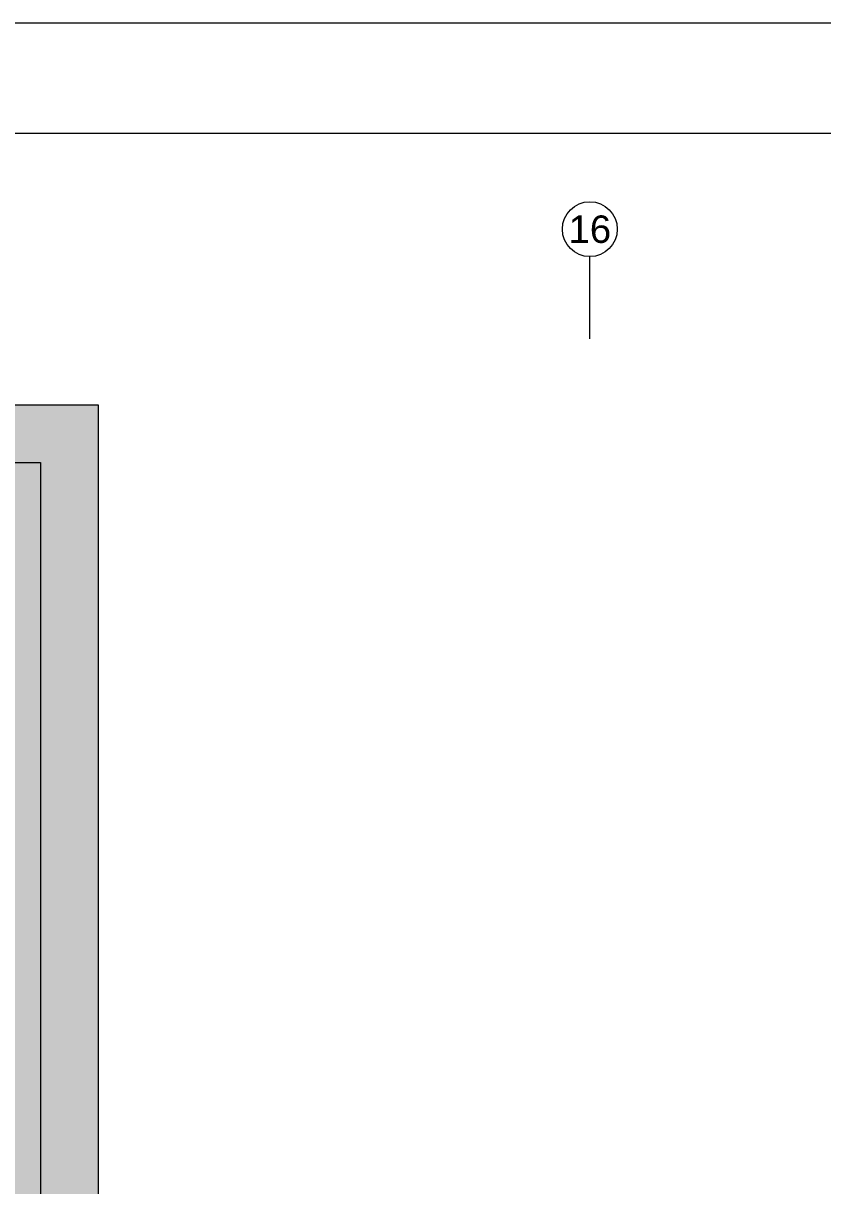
# Model space of a CAD drawing. Extents: x -1457 to 23780, y -2071 to 4205.
# Drawn here: x 20045 to 20627, y 3358 to 4205 of the extents above; entities that cross this region are included whole.
import ezdxf
from ezdxf.enums import TextEntityAlignment as Align

# ---------------------------------------------------------------- set-up
doc = ezdxf.new("R2010")
doc.units = 0
doc.header["$MEASUREMENT"] = 0
doc.linetypes.add('HIDDEN', pattern=[0.375, 0.25, -0.125])
doc.layers.get('0').update_dxf_attribs({"color": 9, "lineweight": 9})
doc.layers.add('40A', color=9, linetype='Continuous', lineweight=9)
doc.layers.add('M-TEFRIS2-015', color=129, linetype='Continuous', lineweight=9)
doc.styles.add('Arial', font='arial.ttf', dxfattribs={"height": 2.5})

# ---------------------------------------------------------------- blocks, each defined once
blk = doc.blocks.new('0_aks')
at = {"linetype": 'Continuous'}
blk.add_circle((0, 0), 2, dxfattribs=at)
at = {"style": 'Arial'}
blk.add_attdef('AKS', text='', height=2, dxfattribs=at).set_placement((0, 0), align=Align.MIDDLE_CENTER)

msp = doc.modelspace()

# ---------------------------------------------------------------- hatches: boundary and pattern name
at = {"layer": 'M-TEFRIS2-015', "linetype": 'HIDDEN', "lineweight": 0}
h = msp.add_hatch(color=256, dxfattribs=at)
h.dxf.hatch_style = 1
h.paths.add_polyline_path([(19022.5, 2865), (18955.5, 2865), (18955.5, 3927), (20099.5, 3927), (20099.5, 2865), (20032.5, 2865), (20032.5, 3860), (19022.5, 3860)])

# ---------------------------------------------------------------- linework, layer by layer
at = {"layer": '40A'}
for points in [[(23780, 4205), (17835, 4205), (17835, 0), (23780, 0)], [(23240.06, 80), (17915, 80), (17915, 4125), (23240.06, 4125)]]:
    msp.add_lwpolyline(points, close=True, dxfattribs=at)
at = {"layer": 'M-TEFRIS2-015', "linetype": 'HIDDEN', "lineweight": 0}
for points in [[(20457.5, 3975.19), (20457.5, 4035)], [(18957.5, 2865), (18955.5, 2865), (18955.5, 3927), (20099.5, 3927), (20099.5, 2867)], [(18997.5, 2867), (18997.5, 3270), (18997.5, 3885), (20057.5, 3885), (20057.5, 2867)]]:
    msp.add_lwpolyline(points, dxfattribs=at)

# ---------------------------------------------------------------- block references
at = {"layer": 'M-TEFRIS2-015', "linetype": 'HIDDEN', "lineweight": 0, "xscale": 10, "yscale": 10, "zscale": 10}
msp.add_blockref('0_aks', (20457.5, 4055), dxfattribs=at).add_auto_attribs({'AKS': '16'})

doc.saveas('drawing.dxf')
